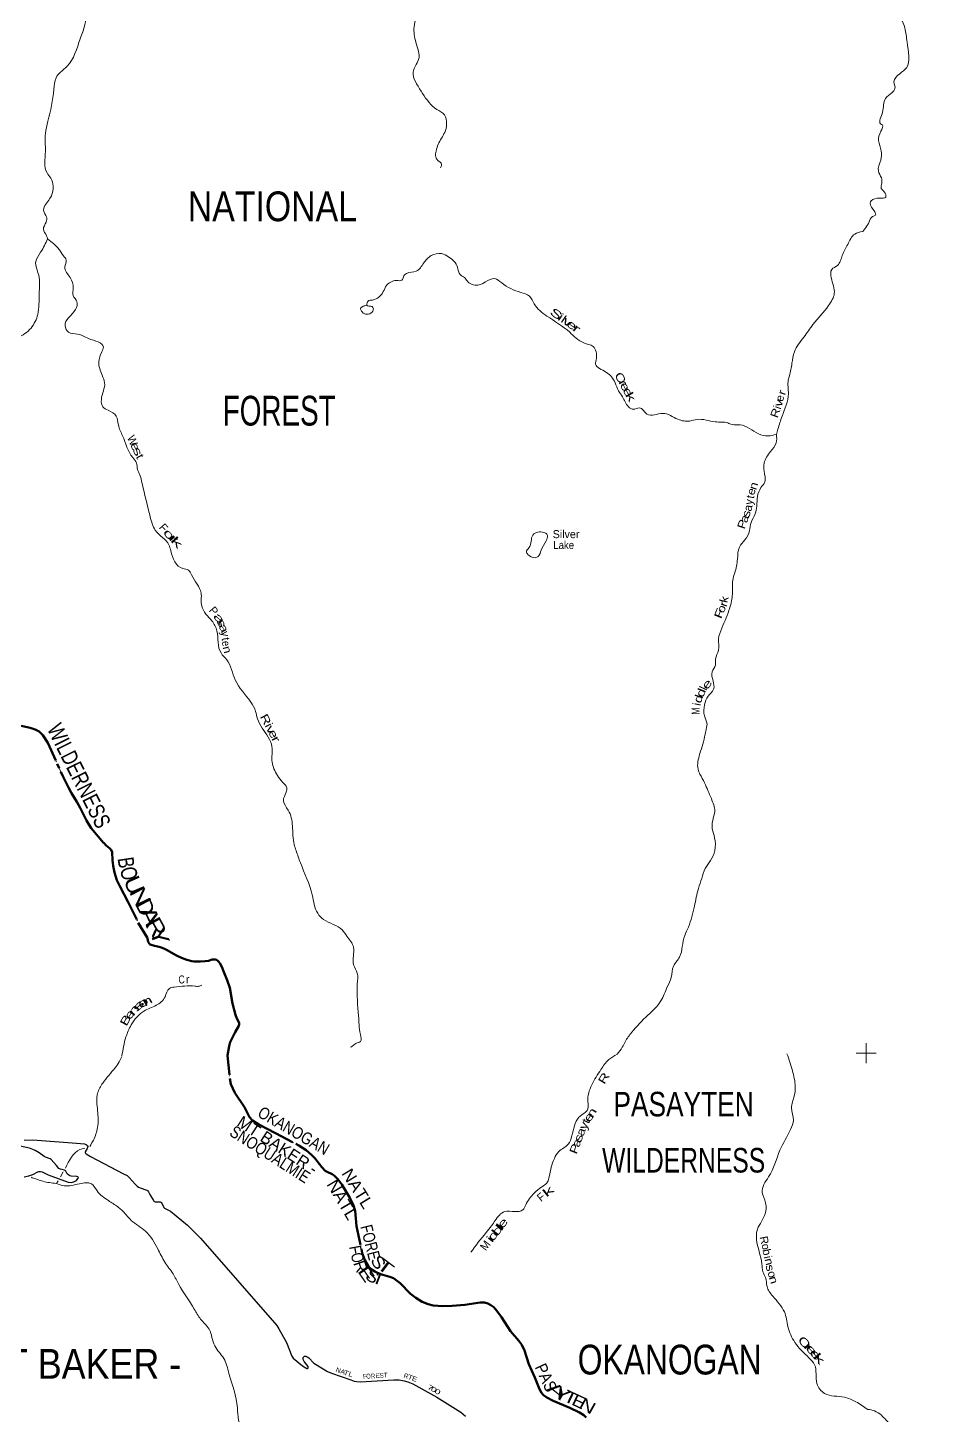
# Model space of a CAD drawing. Header units: feet. Extents: x -2 to 244583, y 367190 to 553316.
# Drawn here: x 70388 to 92991, y 450621 to 485303 of the extents above; entities that cross this region are included whole.
import ezdxf
from ezdxf.enums import TextEntityAlignment as Align

# ---------------------------------------------------------------- set-up
doc = ezdxf.new("R2010")
doc.units = ezdxf.units.FT
doc.header["$LTSCALE"] = 80
doc.linetypes.add('DOT_DASHED', pattern=[7.7, 5, -1.2, 0.3, -1.2])
doc.linetypes.add('LONG_DASH_SHORT_DASH', pattern=[9.9, 6, -1.2, 1.5, -1.2])
for name, color, linetype, lineweight in [('11', 7, 'LONG_DASH_SHORT_DASH', 60), ('29', 7, 'Continuous', 25), ('30', 7, 'Continuous', 25), ('39', 7, 'Continuous', 13), ('4', 7, 'Continuous', 13), ('41', 7, 'Continuous', 13), ('44', 7, 'DOT_DASHED', 13)]:
    doc.layers.add(name, color=color, linetype=linetype, lineweight=lineweight)

msp = doc.modelspace()

# ---------------------------------------------------------------- linework, layer by layer
at = {"layer": '11'}
for points in [[(70224.47, 467851.61), (70444.82, 467805.56), (70572.76, 467763.71), (70670.18, 467709.56), (70767.03, 467617.41), (70890.97, 467427.22), (71268.75, 466582.25), (71403.51, 466309.85)], [(71403.51, 466309.85), (71480.33, 466168.26), (71612.85, 465951.46), (71697.77, 465806.84), (71852.32, 465484.23), (71973.96, 465297.51), (72285.65, 464928.99), (72345.05, 464862.89), (72434.4, 464797.21), (72474.8, 464754.21), (72494.53, 464692.88), (72506.01, 464497.83), (72522.83, 464357.23), (72556.47, 464187.22), (72617.51, 463999.79), (72687.48, 463844.25), (72900.83, 463447.71), (73149.98, 462932.61), (73375.18, 462559.6), (73383.37, 462537.29), (73400.52, 462458.46), (73409.59, 462432.05), (73419.62, 462413.94), (73431.89, 462399.27), (73447.77, 462386.69), (73467.94, 462376.82), (73556.6, 462354.75), (73672.86, 462330.65), (73725.81, 462314.33), (73788.67, 462287.76), (73856.33, 462252.64), (74101.09, 462110.44), (74230.98, 462053.11), (74365.71, 462004.02), (74484.24, 461974.02), (74538.52, 461965.91), (74592.8, 461962.12), (74708.52, 461964.14), (74821.4, 461972.69), (74908.62, 461982.69), (74994.9, 462009.33), (75026.96, 462015.88), (75051.65, 462016.96), (75071.02, 462014.48), (75107.19, 462000.73), (75136.19, 461980.9), (75163.2, 461954.3), (75185.72, 461923.98), (75236.15, 461829.37), (75299.25, 461680.93), (75373.5, 461500.01), (75440.69, 461301.27), (75505.68, 460911.65), (75582.48, 460630.31), (75611.06, 460538.89), (75667.48, 460429.38), (75672.42, 460393.21), (75663.13, 460352.63), (75568.01, 460192.78), (75449.9, 459944.47), (75417.07, 459843.13), (75380.5, 459611.19)], [(75380.5, 459611.19), (75438.3, 459042.14), (75466.61, 458900.15), (75562.84, 458677.88), (75800.84, 458321.65), (75925.14, 458071.93), (76004.68, 457988.06), (76161.89, 457888.26), (76577.16, 457673.85), (77159.14, 457364.05), (77343.99, 457248.92), (77490.88, 457122.54), (77563.06, 457047.37), (77738.65, 456819.29), (77821.15, 456734.63), (77873.1, 456702.82), (77996.34, 456646.68), (78043.77, 456614.5), (78133.05, 456522.29), (78235.03, 456388.46), (78440.15, 456057.04), (78518.66, 455889.38), (78565.87, 455728.73), (78607.11, 455347.57), (78748.27, 454674.32), (78811.13, 454496.87), (78903.77, 454339.64), (78971.75, 454270.57), (79063.6, 454213.47), (79205.99, 454150.48), (79438.31, 454083.91), (79524.57, 454047.53), (79694.94, 453922.07), (79956.23, 453658.3), (80084.77, 453557.72), (80242.28, 453459.96), (80390.48, 453395.19), (80516.12, 453362.54), (80760.66, 453346.74), (80995.81, 453356.17), (81309.45, 453383.78), (81693.76, 453439.11), (81802.52, 453435.87), (81885.39, 453414.44), (81962.47, 453376.21), (82031.58, 453321.92), (82113.59, 453234.25), (82225.89, 453075.91), (82454.41, 452721.32), (82663.77, 452485.23), (82734.57, 452383.75), (82799.52, 452235.69), (82908, 451900.38), (83057.13, 451565.55), (83175.58, 451272), (83228.57, 451181.59), (83276.86, 451126.63), (83355.98, 451067.65), (83518.19, 450981.56), (83937.39, 450807.51), (84179.56, 450690.45), (84287.85, 450625.33), (84342.92, 450565.88)]]:
    msp.add_lwpolyline(points, dxfattribs=at)
at = {"layer": '29'}
for points in [[(70301.75, 457494.37), (70510.86, 457504.11), (70620.99, 457499.67), (71607.06, 457422.75), (71809.03, 457401.43), (71857.69, 457384.49), (71878.27, 457365.23), (71887.32, 457337.91), (71872.46, 457286.42), (71823.84, 457206.63), (71823.84, 457187.57), (71828.57, 457175.14), (71849.23, 457151.58), (71959.31, 457086.77), (72777.62, 456659.71), (72869.14, 456613.76), (72922.44, 456565.33), (73071.46, 456396.23), (73118.82, 456351.2), (73153.73, 456324.74), (73196.19, 456303.79), (73360.97, 456249.9), (73380.15, 456240.05), (73389.67, 456228.39), (73403.15, 456204.81)], [(70302.11, 456579.26), (70413.53, 456604.21), (70516.79, 456642.73), (70637.82, 456701.61), (70668.51, 456711.14), (70705.54, 456714.32), (70752.09, 456705.85), (70898.33, 456628.07), (71399.58, 456447.52), (71469.05, 456440.42), (71509.61, 456443.29), (71556.17, 456460.23), (71603.45, 456489.43), (71640.81, 456536.45), (71653.48, 456554.27), (71650.33, 456571.4), (71637.63, 456584.1), (71613.23, 456592.5), (71476.68, 456596), (71442.96, 456603.16), (71412.28, 456621.15), (71376.14, 456652.17), (71337.16, 456723.85), (71322.35, 456740.79), (71305.61, 456750.88), (71209.19, 456768.68), (71184.81, 456778.9), (71167.88, 456789.49), (71104.54, 456861.19), (70975.33, 457011.81), (70945.47, 457032.28), (70827.21, 457071.1), (70794.74, 457086.23), (70674.03, 457176.66), (70570.11, 457239.44), (70517.21, 457262.73), (70432.78, 457294.9), (70199.73, 457348.52)], [(73403.15, 456204.81), (73439.56, 456141.12), (73527.21, 455984.9), (73539.9, 455970.08), (73568.53, 455959.81), (73693.03, 455958.28), (73713.41, 455948.91), (73728.23, 455936.2), (73784.3, 455814.46), (73807.9, 455795.11), (73958.69, 455718.93), (74383.24, 455375.16), (74701.34, 455045.11), (76608.45, 452864.82), (76664.17, 452780.24), (76854.52, 452437.52), (76985.8, 452098.44), (77001.66, 452071.98), (77024.19, 452046.29), (77255.59, 451857.3), (77362.18, 451789.04), (77381.49, 451789.31), (77393.12, 451800.95), (77396.3, 451821.07), (77392.18, 451837.64), (77297.48, 451962.52), (77269.34, 452015.87), (77267.16, 452041.18), (77271.46, 452064.57), (77283.09, 452082.57), (77301.08, 452094.22), (77333.28, 452093.97), (77366.68, 452081.51), (77411.69, 452053.87), (77538.07, 451924.83), (77574.74, 451894.92), (77882.41, 451716.34), (77981.37, 451669.68), (78459.23, 451502.46), (78546.34, 451477), (78614.06, 451464.3), (78704.31, 451456.96), (79539.46, 451504.69), (79665.71, 451502.42), (79790.55, 451483.37), (79887.89, 451455.84), (80009.56, 451407.56), (80612.79, 451072.57), (80880.28, 450903.93), (81210.11, 450695.14), (81328.89, 450598.29)]]:
    msp.add_lwpolyline(points, dxfattribs=at)
at = {"layer": '39'}
for p, q in [((71109.88, 456414.13), (71147.9, 456480.59)), ((71205.69, 456581.58), (71275.08, 456702.87))]:
    msp.add_line(p, q, dxfattribs=at)
for points in [[(75223.43, 494585.95), (75266.8, 494444.4), (75233.95, 494178.93), (75163.13, 493826.18), (75151.29, 493431.2), (75231.84, 493166.29), (75472.19, 492934.57), (75788.78, 492824.74), (75951.86, 492645.3), (76385.08, 491991.25), (76911.45, 491337.67), (77139.82, 491077.54), (77185.13, 490607.9), (77231.77, 490255.74), (77362.65, 490041.71), (77485.56, 489805.36), (77844.31, 489416.26), (78087.55, 489378.98), (78296.56, 489309.12), (78550.72, 489140.26), (79001.25, 488640.22), (79331.76, 488230.72), (79652.03, 487499.16), (79743.49, 487102.66), (79823.86, 486868.13), (79908.74, 486556.66), (80053.56, 486040.93), (80084.8, 485553), (80043.62, 485325.97), (80088.43, 484939.36), (80155.78, 484510.34), (80069.72, 484337.77), (80018.25, 484137.02), (80106.72, 483904.55), (80417.32, 483436.22), (80608.73, 483260.97), (80801.9, 483130.28), (80855.93, 482897.64), (80806.55, 482686.77), (80646.28, 482392.32), (80592.62, 482219.91), (80585.35, 482080.13), (80665.02, 481963.06), (80726.15, 481900.58), (80718.43, 481835.73), (80704.47, 481799.21)], [(92263.67, 490201.18), (92130.09, 489611.34), (92110.93, 489392.92), (92118.4, 489249.24), (92039.05, 489144.37), (91939.1, 488952.58), (92004.66, 488677.16), (92062.38, 488456.39), (91980.77, 488296.9), (91876.43, 488028.26), (91917.87, 487787.33), (91904.81, 487572.93), (91868.72, 487180.58), (91897.6, 486840.57), (91981.13, 486508.42), (92090.16, 485992.06), (92103.45, 485789.69), (92209.57, 485536.35), (92307.67, 485297.21), (92360.77, 484944.95), (92343.82, 484299.63), (92177.3, 484154.66), (92034.8, 483948.89), (92060.4, 483786.93), (91979.02, 483680.04), (91826.68, 483539.05), (91750.33, 483193.41), (91692.96, 483025.73), (91700.51, 482900.26), (91744.9, 482873.77), (91707.82, 482718.14), (91650.15, 482481.67), (91715.81, 482226.48), (91704.68, 481991.84), (91644.85, 481723.01), (91718.96, 481552.75), (91730.55, 481425.24), (91715.79, 481287.73), (91792.28, 481198.39), (91828.15, 481072.8), (91676.3, 481043.09), (91467.63, 480975.17), (91441.1, 480920.66), (91557.5, 480705.72), (91575.37, 480626.74), (91500.33, 480582.54), (91404.59, 480431.2), (91359.73, 480348.44), (91255.23, 480207.62)], [(64994.03, 481604.18), (65277.39, 481974.18), (65549.75, 482149.7), (65724.19, 482446.24), (66071.75, 482577.58), (66433.8, 482656.32), (66465.62, 482753.69), (66396.34, 483166.5), (66310.06, 483372.65), (66318.73, 483619.78), (66485.64, 483819.08), (66663.96, 484144), (66874.27, 484537.94), (67085.37, 484800.24), (67138.78, 485013.15), (67280.04, 485441.18), (67521.25, 485748.18), (67848.53, 485883.47), (68072.4, 486040.52), (68200.59, 486280.13), (68455.82, 486613.53), (68899.09, 486998.49), (69226.22, 487500.35), (69759.78, 488369.79), (69878.46, 488506.07), (70173.14, 488675.62), (70559.46, 488758.54), (70778.67, 488676.59), (71067.04, 488542.32), (71334.87, 488458.58), (71534.68, 488575), (71667.41, 488731.6)], [(71667.41, 488731.6), (71809.18, 488730.28), (71884.2, 488374.2), (71839.16, 488114.75), (71882.18, 488031.93), (71850.35, 487934.56), (71937.42, 487594.74), (71900.18, 487385.96), (71865, 487171.11), (71871.99, 487017.22), (71797.63, 486919.64), (71738.65, 486619.61), (71774.26, 486079.04), (71812.75, 485734.94), (71832.21, 485526.44), (71814.83, 485384.58), (71699.48, 485027.57), (71369.4, 484339.38), (71202.18, 484190.71), (71097.69, 484052.47), (71042.69, 483764.61), (70891.48, 482965.92), (70830.5, 482661.83), (70827.08, 482214.23), (70870.77, 481675.73), (70964.73, 481540.5), (71024.64, 481342.32), (70977.47, 481099.05), (70800.91, 480818.7), (70785.23, 480731.53), (70859.07, 480573.93), (70847.68, 480446.28), (70777.84, 480269.74), (70859.84, 480102.05), (70884.6, 480025.21)], [(70884.6, 480025.21), (70710.39, 479690.18), (70588.22, 479458.7), (70661.12, 479118.82), (70674.02, 478651.04), (70638.58, 478136.45), (70470.48, 477797.41), (70129.58, 477566.87), (69708.86, 477477.71), (69523.16, 477373.5), (69243.39, 477080.48), (68884.57, 476456.96), (68719.52, 476286.02), (68499.5, 476163.42), (68358.25, 476075.64), (68240.39, 475801.65), (67942.19, 475200.7), (67699.8, 474751.92), (67304.27, 474170.74), (67080.86, 473936.73), (66897.34, 473806.21), (66833.59, 473627.68), (66781.31, 473222.37), (66730.95, 472835.29), (66803.43, 472224.02), (66956.35, 471708.34), (67044.87, 471465.74), (67209.02, 471106.06), (67277.15, 470885.64), (67411.83, 470714.16)], [(70884.6, 480025.21), (71169.69, 479761.31), (71277.95, 479605.9), (71349.49, 479494.86), (71318.08, 479326.61), (71445.24, 479057.88), (71523.69, 478805.11), (71522.82, 478610.68), (71614.85, 478459.24), (71577.56, 478258.55), (71318.71, 477852.23), (71406.73, 477694.69), (71633.84, 477647.21), (71907.9, 477535.14), (72277.75, 477322.29), (72235.98, 477194.49), (72162.47, 476955.15), (72247.49, 476619.38), (72309.38, 476427.28), (72226.79, 476011.7), (72266.37, 475825.57), (72396.48, 475741.15), (72597.85, 475594.3), (72651.8, 475375.84), (72756.69, 475104.97), (73011.06, 474557.39), (73107.04, 474422.17), (73128.23, 474264.3), (73181.58, 474147.1), (73231.22, 473973.17), (73405.61, 473251.02), (73498.81, 472903.13), (73574.69, 472743.51), (73915.05, 472380.65), (73962.54, 472226.96), (74262.87, 471782.89), (74402.85, 471743.07), (74478.48, 471625.98), (74720.13, 471173.52), (74734.23, 470845.49), (74840.71, 470647.54), (74991.58, 470478.17), (75114.59, 470225.62), (75217.08, 469675.25), (75359.84, 469507.86), (75571.42, 469004.62), (75959.5, 468449.59), (76082.4, 468215.26), (76128.04, 468031.19), (76248.93, 467794.83), (76490.61, 467338.32), (76492.91, 466949.48), (76626.53, 466615.97), (76757.14, 466446.5), (76863.29, 466305.25), (76845.73, 466193.78), (76776.05, 465990.91), (76896.98, 465746.45), (77002.62, 465350.02), (77045.88, 464884.42), (77093.34, 464734.79), (77202.51, 464425.46), (77498.86, 463628.97), (77633.23, 463167.88), (77777.92, 463016.7), (78247.31, 462751.68), (78361.63, 462598.33), (78531.39, 462317.65), (78524.57, 462100.92), (78531.94, 461882.23), (78622.32, 461667.99), (78623.9, 461400.67), (78654.94, 460604.9), (78702.28, 460135.27), (78699.25, 459963.11), (78586.13, 459913.94), (78497.42, 459846.67), (78455.05, 459820.13)], [(91255.23, 480207.62), (91057.02, 480147.07), (90878.32, 479886.96), (90744.27, 479610.86), (90620.17, 479363.17), (90481.04, 479261.22), (90466.05, 479056.59), (90543.32, 478662.05), (90401.32, 478359.58), (90009.23, 477881.71), (89784.24, 477572.76), (89545.44, 477200.96), (89486.38, 476915.11), (89423.41, 476604.93), (89393.69, 476493.4), (89396.38, 476153.64), (89239.02, 475595.44), (89135.64, 475268.87), (89095.91, 475139.05)], [(78857.58, 478365.38), (78891.36, 478472.88), (79004.63, 478497.75), (79272.74, 478707.67), (79350.82, 478859.95), (79457.65, 478945.54), (79599.18, 478984.72), (79736.83, 478995.52), (79774.83, 479076.72), (79851.28, 479162.16), (80098.04, 479216.03), (80283.11, 479425.55), (80472.4, 479608.76), (80729.32, 479656.61), (80901.94, 479576.45), (81126.24, 479318.32), (81192.15, 479132.32), (81303.96, 479059.97), (81371.31, 478973.21), (81572.45, 478864.84), (81825.1, 478949.12), (82051.42, 479033.28), (82232.3, 478926.83), (82709.64, 478688.18), (82922.83, 478596.07), (83045.5, 478400.23), (83359.18, 478097.99), (83930.66, 477693.73), (84282.6, 477426.11), (84514.01, 477336.12), (84596.78, 477038.81), (84577.39, 476892.9), (84837.79, 476695.71), (85066.2, 476427.48), (85148.39, 476227.38), (85248.51, 476078.01), (85399.85, 475829.65), (85521.75, 475765.44), (85673.42, 475802.65), (85860.65, 475647.62), (86255.47, 475663.75), (86635.05, 475517.78), (86933.03, 475472.67), (87115.05, 475514.07), (87569.07, 475451.51), (87881.11, 475424.69), (87988.68, 475384.72), (88189.22, 475377.61), (88650.26, 475155.08), (88885.52, 475099.54), (89095.88, 475137.64)], [(78857.57, 478365.38), (78770.63, 478340.65), (78706.13, 478289.7), (78730.86, 478216.91), (78824.44, 478146.49), (78970.08, 478175.56), (79024.14, 478281.14), (78995.48, 478331.63), (78908.33, 478343.35), (78857.57, 478365.38)], [(89095.91, 475139.05), (89091.09, 474926.38), (88946.56, 474708.96), (88792.34, 474418.59), (88789.46, 474222.13), (88805.29, 473942.72), (88710.9, 473808.59), (88623.11, 473585.37), (88606.29, 473348.34), (88568.97, 473151.7), (88462.93, 472932.45), (88427.67, 472731.78), (88309.54, 472502.34), (88174.91, 472323.45), (88124.05, 472021.44), (88057.22, 471678.84), (88005.66, 471494.28), (87997.58, 471147.93), (87930.75, 470805.33), (87733.26, 470298.04), (87651.84, 470026.25), (87647.43, 469744.72), (87575.82, 469525.64), (87572.67, 469373.73), (87488.6, 469207.24), (87512.23, 468978.5), (87527.65, 468767.95), (87388.95, 468593.1), (87301.1, 468380.01), (87296.66, 468104.55), (87362.69, 467898.3), (87329.3, 467721.94), (87301.81, 467575.99), (87166.91, 467101.41), (87150.9, 466726.66), (87185.79, 466649.87), (87298.48, 466429.68), (87470.94, 466033.58), (87555.83, 465720.08), (87504.57, 465484.9), (87493.64, 465278.27), (87553.71, 465053.76), (87555.58, 464737.83), (87449.72, 464488.2), (87317.25, 464287.05), (87229.6, 464039.53), (87148.06, 463788), (87049.42, 463346), (86896.56, 462824.76), (86806.68, 462613.69), (86745.54, 462335.93), (86676.22, 462072.3), (86523.64, 461846.74), (86466.57, 461566.98), (86368.74, 461329.54), (86210.84, 460976.36), (85884.86, 460620.33), (85480.33, 460193.03), (85315.66, 459957.29), (85245.58, 459821.25), (85118.35, 459646.87)], [(83287.75, 472687.36), (83133.97, 472697.54), (83010.86, 472624.02), (82967.21, 472471.91), (82909.5, 472299.48), (82849.33, 472199.95), (82886.16, 472137.35), (83066.88, 472057.23), (83143.64, 472090.01), (83217.66, 472244.3), (83341.84, 472477.81), (83373.46, 472609.61), (83334.64, 472668.15), (83287.42, 472687.49)], [(72739.17, 459601.54), (72841.67, 460075.96), (72971.53, 460376.34), (73289.45, 460724.23), (73598.45, 460869.55), (73817.96, 461077.21), (73930.11, 461290.41), (74047.38, 461323.39), (74565.7, 461346.21), (74658.87, 461344.64), (74737.68, 461373.38)], [(71938.86, 457342.34), (72027.6, 457496.56), (72131.61, 457814.65), (72133.82, 458235.54), (72133.93, 458672.61), (72262.56, 458924.03), (72569.02, 459303.64), (72671.75, 459451.76), (72738.04, 459591.64)], [(81461.93, 454697.14), (81840.88, 455186.3), (81975.97, 455352.76), (82175.46, 455624.69), (82302.78, 455712.21), (82564.29, 455711.22), (82758.68, 455758.53), (82833.15, 455880.24), (83040.66, 456172.44), (83232.55, 456329.01), (83379.99, 456453.02), (83419.95, 456586.73), (83547.69, 457040.49), (83660.45, 457214.96), (83894.43, 457394.97), (83987.12, 457606.79), (84163.48, 458068.84), (84244.27, 458135.93), (84387.57, 458278.14), (84384.76, 458458.22), (84484.27, 458879.49), (84711.65, 459262.83), (84907.19, 459510.47), (85118.35, 459646.87)], [(89361.23, 459658.5), (89495.78, 459233.27), (89568.44, 458843.03), (89543.14, 458604.16), (89475.54, 458302.4), (89525.52, 457999.08), (89447.51, 457760), (89186.23, 457249.05), (88903.34, 456578.16), (88784.58, 456387.48), (88744.89, 456193.07), (88825.1, 455930.34), (88800.13, 455614.58), (88607.27, 455217.22), (88600.04, 455016.87), (88732.4, 454405.93), (88761.71, 454206.1), (88825.18, 454062.69), (88862.64, 453842.28), (89005.6, 453598.01), (89295.18, 453204.58), (89385.99, 452836.67), (89557.99, 452442.78), (89910.38, 452055.68), (90051.01, 451884.24), (90109.82, 451415.03), (90299.44, 451164.87), (90796.49, 451071.75), (91084.85, 450957.55), (91380.13, 450767.62)], [(71329.77, 456798.43), (71692.08, 457260.3), (71810.09, 457298.36)], [(70473.53, 456568.14), (70499.2, 456559.7), (70765.15, 456469.7), (71102.54, 456416.37)], [(71102.54, 456416.37), (71298.78, 456356.48), (71681.67, 456408.59), (71979.69, 456401.68), (72118.29, 456230.23), (72405.18, 455986.53), (72634.92, 455833.66), (72730.53, 455755.13), (72974.95, 455491.02), (73330.88, 455219.27), (73634.85, 454781.39), (73814.7, 454446.21), (74018.7, 454153.61), (74163.77, 453891.14), (74549.61, 453273.49), (74708.82, 453023.22), (74918.72, 452771.12), (75060.41, 452356.87), (75288.84, 452038.07), (75416.15, 451666.26), (75628.71, 450809.16), (75658.45, 450497.66), (75821.11, 449923.65), (75749.17, 449688.64), (75739.83, 449506.49), (75758, 449061.4), (75641.99, 448704.81), (75522.21, 448283.46), (75527.73, 447949.61), (75683.87, 447011.34), (75707.06, 446345.71), (75701.2, 445833.75), (75797.34, 445637.86), (75857.17, 445399.33), (75792.55, 444879.04), (75784.4, 444427.78)], [(91377.75, 450768.15), (91544.88, 450730.6), (91722.14, 450619.61), (91933.13, 450397.79), (92057.82, 450288.14), (92139.57, 450216.38), (92325.09, 450091.34), (92420.01, 449936.8), (92680.3, 449814.75), (92985.27, 449675.07), (93131.88, 449428.14), (93328.47, 449226.37), (93725.59, 448992.81), (94046.86, 448681.39), (94393.09, 448475.49), (94605.1, 448496.45), (94850.32, 448285.19), (95170.58, 448054.68), (95571.82, 447815.1), (96121.66, 447492.49), (96821.81, 447275), (97127.32, 447092.84), (97242.55, 446930.48), (97471.78, 446704.85), (97806.22, 446472.5), (97981.76, 446337.21), (98067.63, 446259.43), (98129.58, 446155.04)]]:
    msp.add_spline(points, degree=3, dxfattribs=at)
at = {"layer": '4'}
for p, q in [((91339.27, 459921.57), (91341.68, 459421.58)), ((91339.27, 459921.57), (91341.68, 459421.58)), ((91339.27, 459921.57), (91341.68, 459421.58)), ((91339.27, 459921.57), (91341.68, 459421.58)), ((91339.27, 459921.57), (91341.68, 459421.58)), ((91339.27, 459921.57), (91341.68, 459421.58)), ((91339.27, 459921.57), (91341.68, 459421.58)), ((91590.47, 459672.78), (91090.47, 459670.37)), ((91590.47, 459672.78), (91090.47, 459670.37)), ((91590.47, 459672.78), (91090.47, 459670.37)), ((91590.47, 459672.78), (91090.47, 459670.37)), ((91590.47, 459672.78), (91090.47, 459670.37)), ((91590.47, 459672.78), (91090.47, 459670.37)), ((91590.47, 459672.78), (91090.47, 459670.37))]:
    msp.add_line(p, q, dxfattribs=at)
at = {"layer": '44'}
for points in [[(70224.47, 467851.61), (70444.82, 467805.56), (70572.76, 467763.71), (70670.18, 467709.56), (70767.03, 467617.41), (70890.97, 467427.22), (71268.75, 466582.25), (71403.51, 466309.85)], [(71403.51, 466309.85), (71480.33, 466168.26), (71612.85, 465951.46), (71697.77, 465806.84), (71852.32, 465484.23), (71973.96, 465297.51), (72285.65, 464928.99), (72345.05, 464862.89), (72434.4, 464797.21), (72474.8, 464754.21), (72494.53, 464692.88), (72506.01, 464497.83), (72522.83, 464357.23), (72556.47, 464187.22), (72617.51, 463999.79), (72687.48, 463844.25), (72900.83, 463447.71), (73149.98, 462932.61), (73375.18, 462559.6), (73383.37, 462537.29), (73400.52, 462458.46), (73409.59, 462432.05), (73419.62, 462413.94), (73431.89, 462399.27), (73447.77, 462386.69), (73467.94, 462376.82), (73556.6, 462354.75), (73672.86, 462330.65), (73725.81, 462314.33), (73788.67, 462287.76), (73856.33, 462252.64), (74101.09, 462110.44), (74230.98, 462053.11), (74365.71, 462004.02), (74484.24, 461974.02), (74538.52, 461965.91), (74592.8, 461962.12), (74708.52, 461964.14), (74821.4, 461972.69), (74908.62, 461982.69), (74994.9, 462009.33), (75026.96, 462015.88), (75051.65, 462016.96), (75071.02, 462014.48), (75107.19, 462000.73), (75136.19, 461980.9), (75163.2, 461954.3), (75185.72, 461923.98), (75236.15, 461829.37), (75299.25, 461680.93), (75373.5, 461500.01), (75440.69, 461301.27), (75505.68, 460911.65), (75582.48, 460630.31), (75611.06, 460538.89), (75667.48, 460429.38), (75672.42, 460393.21), (75663.13, 460352.63), (75568.01, 460192.78), (75449.9, 459944.47), (75417.07, 459843.13), (75380.5, 459611.19)], [(75380.5, 459611.19), (75438.3, 459042.14), (75466.61, 458900.15), (75562.84, 458677.88), (75800.84, 458321.65), (75925.14, 458071.93), (76004.68, 457988.06), (76161.89, 457888.26), (76577.16, 457673.85), (77159.14, 457364.05), (77343.99, 457248.92), (77490.88, 457122.54), (77563.06, 457047.37), (77738.65, 456819.29), (77821.15, 456734.63), (77873.1, 456702.82), (77996.34, 456646.68), (78043.77, 456614.5), (78133.05, 456522.29), (78235.03, 456388.46), (78440.15, 456057.04), (78518.66, 455889.38), (78565.87, 455728.73), (78607.11, 455347.57), (78748.27, 454674.32), (78811.13, 454496.87), (78903.77, 454339.64), (78971.75, 454270.57), (79063.6, 454213.47), (79205.99, 454150.48), (79438.31, 454083.91), (79524.57, 454047.53), (79694.94, 453922.07), (79956.23, 453658.3), (80084.77, 453557.72), (80242.28, 453459.96), (80390.48, 453395.19), (80516.12, 453362.54), (80760.66, 453346.74), (80995.81, 453356.17), (81309.45, 453383.78), (81693.76, 453439.11), (81802.52, 453435.87), (81885.39, 453414.44), (81962.47, 453376.21), (82031.58, 453321.92), (82113.59, 453234.25), (82225.89, 453075.91), (82454.41, 452721.32), (82663.77, 452485.23), (82734.57, 452383.75), (82799.52, 452235.69), (82908, 451900.38), (83057.13, 451565.55), (83175.58, 451272), (83228.57, 451181.59), (83276.86, 451126.63), (83355.98, 451067.65), (83518.19, 450981.56), (83937.39, 450807.51), (84179.56, 450690.45), (84287.85, 450625.33), (84342.92, 450565.88)]]:
    msp.add_lwpolyline(points, dxfattribs=at)

# ---------------------------------------------------------------- texts
at = {"layer": '30'}
msp.add_text('N', height=120, rotation=340.713, dxfattribs=at).set_placement((78129.28, 451691.44), align=Align.CENTER)
for s, rotation, width, p in [('A', 340.713, 1.15, (78244.71, 451650.63)), ('T', 340.713, 1.25, (78328.13, 451622.49)), ('L', 340.713, 1.2, (78440.13, 451586.27)), ('F', 3.271, 0.8, (78817.39, 451534.32)), ('O', 3.271, 0.7, (78906.17, 451538.61)), ('R', 3.271, 0.7, (79021.53, 451541.7)), ('E', 3.271, 0.75, (79139.6, 451551.96)), ('S', 3.271, 0.75, (79235.71, 451557.45)), ('T', 3.271, 0.9, (79336.33, 451563.19)), ('R', 344.208, 0.95, (79828.28, 451545.45)), ('T', 338.356, 1.3, (79927.7, 451512.01)), ('E', 338.356, 1.15, (80032.68, 451474.18)), ('7', 330.955, 1.5, (80421.22, 451259.03)), ('0', 330.955, 1.6, (80506.91, 451211.91)), ('0', 330.955, 1.6, (80602.49, 451156.71))]:
    msp.add_text(s, height=120, rotation=rotation, dxfattribs=dict(at, width=width)).set_placement(p, align=Align.CENTER)
at = {"layer": '41'}
for s, rotation, width, p in [('S', 324.614, 1.7, (83536.66, 478070.83)), ('i', 324.614, 1.5, (83649.31, 477987.95)), ('l', 324.614, 1.4, (83724.07, 477937.37)), ('v', 324.836, 1.75, (83823.47, 477869.75)), ('e', 324.836, 1.65, (83926.8, 477795.38)), ('r', 322.91, 1.9, (84047.49, 477706.78)), ('C', 301.992, 1.4, (85109.55, 476504.52)), ('r', 297.529, 1.55, (85177.36, 476389.78)), ('e', 296.679, 1.4, (85225.57, 476288.95)), ('e', 301.666, 1.55, (85303.86, 476146.36)), ('k', 300.37, 1.7, (85368.9, 476027.92)), ('r', 71.898, 1.3, (89327.87, 476157.26)), ('v', 70.748, 1.25, (89246.59, 475890.65)), ('e', 75.502, 1.05, (89277.47, 476018.67)), ('R', 70.524, 1.2, (89162.4, 475643.93)), ('e', 295.782, 1.35, (72985.15, 474794.97)), ('s', 295.782, 1.6, (73045.76, 474669.47)), ('t', 295.782, 1.25, (73104.69, 474545.57)), ('e', 74.129, 1.1, (88561.11, 473682.54)), ('n', 71.653, 1.25, (88617.53, 473821.7)), ('a', 70.782, 1.25, (88389.81, 472998.72)), ('s', 77.384, 1.2, (88438.68, 473136.11)), ('a', 77.127, 1.1, (88483.82, 473279.93)), ('o', 311.201, 1.85, (73844.27, 472575.19)), ('P', 71.056, 1.3, (88336.02, 472864.03)), ('r', 315.79, 2.25, (73964.97, 472464.9)), ('k', 312.819, 2.2, (74039.1, 472372.87)), ('k', 75.314, 1.2, (87886.21, 470990.13)), ('a', 310.006, 1.95, (75096.63, 470477.44)), ('F', 68.647, 1.55, (87759.98, 470629.01)), ('o', 67.748, 1.25, (87811.3, 470739.85)), ('r', 70.748, 1.3, (87864.23, 470867.36)), ('s', 298.193, 1.65, (75142.8, 470384.09)), ('a', 295.035, 1.45, (75195.64, 470254.31)), ('e', 278.807, 0.9, (75245.51, 469896.3)), ('n', 285.064, 1.2, (75278.33, 469734.16)), ('e', 56.215, 1.6, (87440.93, 468840.04)), ('d', 70.825, 1.35, (87237.88, 468496.85)), ('d', 67.86, 1.45, (87300.75, 468643.82)), ('l', 65.511, 1.05, (87361.28, 468751.14)), ('M', 88.915, 0.8, (87180.42, 468220.36)), ('R', 296.838, 1.4, (76244.62, 467969.09)), ('i', 297.339, 1.2, (76324.61, 467828.45)), ('v', 298.021, 1.5, (76377.6, 467712.51)), ('e', 298.021, 1.4, (76438.26, 467605.21)), ('r', 297.773, 1.6, (76502.92, 467475.87)), ('C', 3.15, 0.8, (74236.92, 461413.95)), ('s', 47.521, 2.25, (73222.65, 460794.84)), ('o', 40.054, 1.8, (73326.38, 460858.59)), ('n', 30.261, 1.6, (73424.9, 460894.04)), ('B', 61.299, 1.55, (72918.1, 460448.55)), ('e', 56.444, 1.6, (73011.43, 460583.27)), ('n', 51.446, 1.9, (73111.17, 460691.11)), ('R', 59.372, 1.45, (84868.4, 458995.57)), ('e', 56.837, 1.6, (84490.91, 458022.38)), ('n', 59.785, 1.6, (84563.14, 458132.87)), ('y', 67.248, 1.35, (84371.25, 457823.23)), ('t', 63.942, 1.25, (84424.26, 457931.32)), ('a', 69.951, 1.3, (84196.27, 457394.25)), ('s', 73.128, 1.35, (84246.42, 457526.45)), ('a', 70.128, 1.3, (84303.73, 457670.95)), ('P', 68.423, 1.4, (84144.89, 457245.9)), ('k', 38.555, 2, (83453.6, 456141.91)), ('d', 50.66, 2, (82195.74, 455179.18)), ('l', 53.667, 1.45, (82270, 455279.96)), ('e', 53.667, 1.7, (82332.98, 455365.59)), ('i', 52.235, 1.6, (82018.83, 454958.82)), ('d', 52.235, 1.95, (82095.49, 455057.77)), ('R', 281.441, 1.05, (88696.7, 454977.82)), ('b', 281.97, 1.05, (88763.07, 454679.86)), ('n', 284.017, 1.15, (88820.99, 454437.29)), ('s', 283.671, 1.25, (88843.94, 454283.17)), ('o', 289.356, 1.15, (88896.2, 454113.31)), ('n', 287.711, 1.25, (88933.29, 453973.63)), ('C', 309.812, 1.6, (89713.25, 452381.45)), ('r', 313.307, 2.2, (89821.85, 452267.75)), ('e', 313.004, 1.95, (89906.32, 452183.37)), ('e', 313.004, 1.95, (90003.06, 452073.59)), ('k', 310.528, 2.1, (90086.7, 451972.55))]:
    msp.add_text(s, height=200, rotation=rotation, dxfattribs=dict(at, width=width)).set_placement(p, align=Align.CENTER)
for s, rotation, p in [('i', 70.524, (89213.61, 475780.55)), ('W', 294.053, (72915.18, 474946.17)), ('y', 81.748, (88504.73, 473436.52)), ('t', 78.227, (88540.3, 473559.05)), ('F', 311.712, (73708.31, 472742.19)), ('P', 309.949, (74959.06, 470665.08)), ('y', 279.64, (75227.83, 470138.13)), ('t', 278.64, (75236.41, 470010.9)), ('i', 78.93, (87201.81, 468375.54)), ('r', 1.891, (74387.5, 461420.37)), ('F', 39.868, (83277.99, 455999.31)), ('M', 52.235, (81899.56, 454804.84)), ('o', 282.998, (88737.19, 454814.65)), ('i', 281.97, (88785.07, 454552.83))]:
    msp.add_text(s, height=200, rotation=rotation, dxfattribs=at).set_placement(p, align=Align.CENTER)
msp.add_text('Silver', height=200, dxfattribs=at).set_placement((83505.55, 472545.72))
at = {"layer": '41', "width": 0.9}
msp.add_text('Lake', height=200, dxfattribs=at).set_placement((83518.95, 472272.92))
at = {"layer": '44'}
for s, height, width, p in [('NATIONAL', 743.7, 0.85, (76500.96, 480467.97)), ('FOREST', 743.7, 0.7, (76671.07, 475359.84)), ('PASAYTEN', 614.5, 0.8, (86777.18, 458090.71)), ('WILDERNESS', 614.5, 0.75, (86778.36, 456687.7)), ('MT BAKER -', 743.7, 0.9, (71660.29, 451533.25)), ('OKANOGAN', 743.7, 0.8, (86429.15, 451640.54))]:
    msp.add_text(s, height=height, dxfattribs=dict(at, width=width)).set_placement(p, align=Align.CENTER)
for s, height, rotation, width, p in [('WILDERNESS', 400, 296.525, 0.8, (71490.53, 466516.83)), ('B', 400, 278.433, 0.75, (72650.04, 464406.73)), ('O', 400, 281.972, 0.8, (72724.38, 464122.99)), ('U', 400, 293.397, 1.15, (72860.28, 463791.12)), ('N', 400, 298.185, 1.3, (73026.86, 463483.96)), ('D', 400, 295.599, 1.1, (73144.79, 463235.65)), ('A', 400, 295.699, 1.4, (73261.87, 463005.53)), ('R', 400, 299.155, 1.25, (73420.59, 462719.65)), ('Y', 400, 291.728, 1.2, (73496.73, 462520.42)), ('OKANOGAN', 300, 329.865, 0.85, (76959.76, 457605.29)), ('SNOQUALMIE', 300, 327.449, 0.85, (76362.51, 457017.25)), ('NATL', 300, 301.635, 1.05, (78502.31, 456208.11)), ('NATL', 300, 300.635, 1.05, (78120.27, 455931.84)), ('FORE', 300, 284.268, 0.8, (78806.61, 454905.93)), ('F', 300, 280.543, 0.85, (78434.69, 454732.57)), ('O', 300, 282.258, 0.8, (78483.9, 454528.75)), ('E', 300, 304.642, 1.4, (78725.11, 454063.83)), ('S', 300, 303.21, 1.2, (79023.04, 454362.66)), ('T', 300, 323.228, 1.7, (79230.7, 454213.06)), ('S', 300, 329.722, 1.1, (78925, 453965.36)), ('T', 300, 338.754, 1.3, (79099.79, 453899.33)), ('PAS', 300, 294.866, 0.9, (83204, 451498.55)), ('A', 300, 321.987, 1.7, (83520.17, 451120.95)), ('Y', 300, 330.646, 1.4, (83678.91, 451021.78)), ('T', 300, 334.646, 1.4, (83891.26, 450925.36)), ('E', 300, 334.598, 1.2, (84100.53, 450828.87)), ('N', 300, 330.639, 1.35, (84305.49, 450724.98))]:
    msp.add_text(s, height=height, rotation=rotation, dxfattribs=dict(at, width=width)).set_placement(p, align=Align.CENTER)
for s, rotation, p in [('MT BAKER -', 326.949, (76551.46, 457247.39)), ('R', 289.43, (78567.78, 454290.59))]:
    msp.add_text(s, height=300, rotation=rotation, dxfattribs=at).set_placement(p, align=Align.CENTER)

doc.saveas('drawing.dxf')
